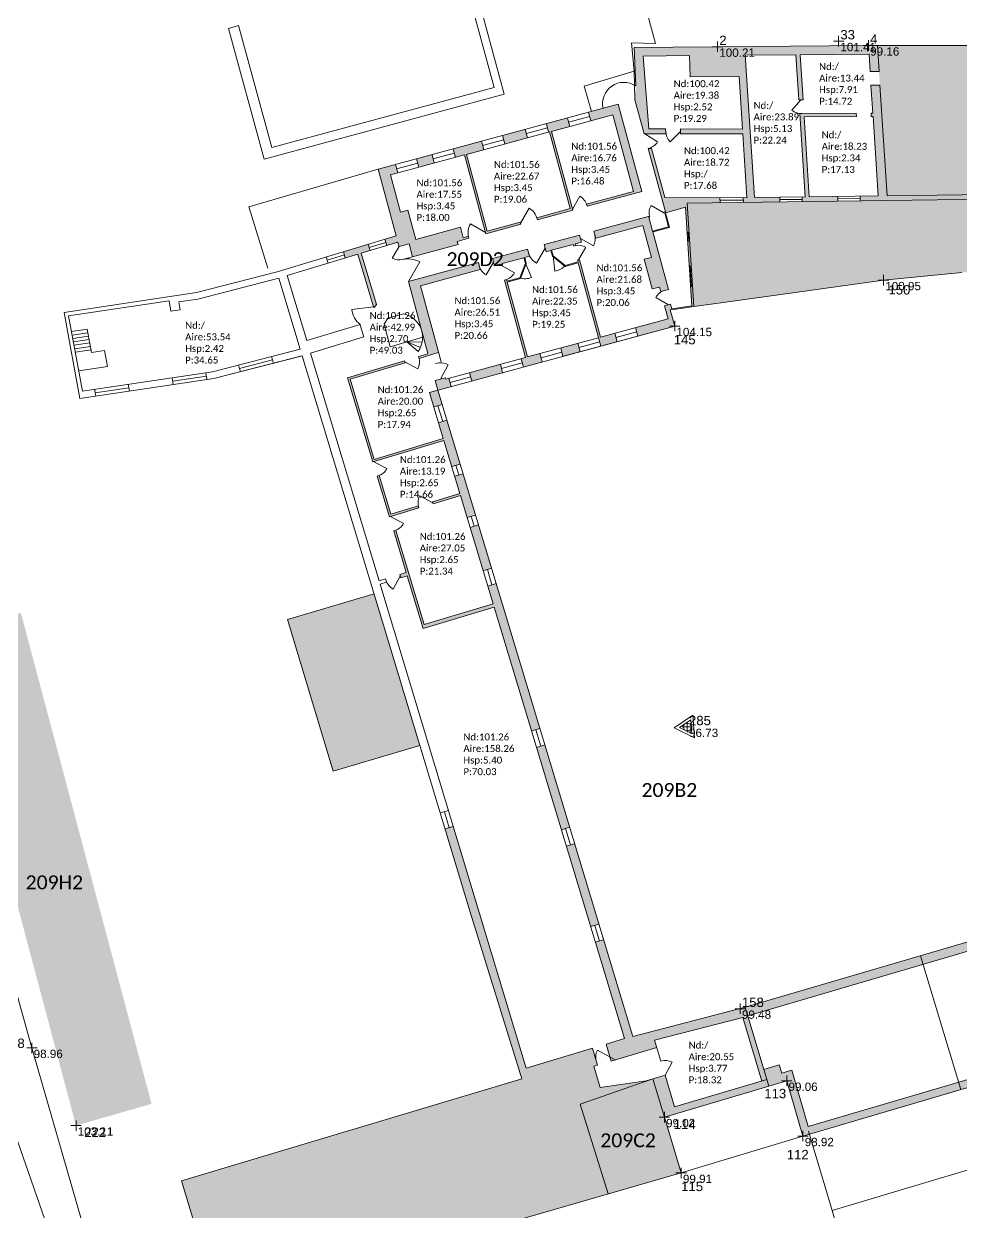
# Model space of a CAD drawing. Header units: metres. Extents: x 113120 to 240396, y 120329 to 242116.
# Drawn here: x 120191 to 120245, y 121005 to 121073.5 of the extents above; entities that cross this region are included whole.
import ezdxf
from ezdxf.enums import TextEntityAlignment as Align

# ---------------------------------------------------------------- set-up
doc = ezdxf.new("R2010")
doc.units = ezdxf.units.M
doc.header["$LTSCALE"] = 3
doc.header["$PDMODE"] = 2
doc.header["$PDSIZE"] = 0.3
doc.layers.get('0').update_dxf_attribs({"lineweight": 0})
for name, color, linetype, lineweight in [('Batiment', 4, 'Continuous', 0), ('Bpn_CaPa', 78, 'Continuous', 0), ('Bpt_CaNu', 7, 'Continuous', 0), ('Hachure batiment', 11, 'Continuous', 0), ('Limite de propriété', 5, 'Continuous', 30), ('Légende', 255, 'Continuous', 0), ('Route', 1, 'Continuous', 0), ('station', 30, 'Continuous', 0), ('TopoAlt', 30, 'Continuous', 0), ('TOPOJIS', 5, 'Continuous', 0), ('TopoMat', 5, 'Continuous', 0)]:
    doc.layers.add(name, color=color, linetype=linetype, lineweight=lineweight)
doc.styles.add('Legend', font='')
doc.styles.get("Standard").update_dxf_attribs({"font": 'arial.ttf'})
doc.styles.get('Legend').set_extended_font_data('Calibri')

# ---------------------------------------------------------------- blocks, each defined once
blk = doc.blocks.new('TCPOINT')
at = {"color": 0}
blk.add_point((0, 0), dxfattribs=at)
at = {"layer": 'TopoAlt'}
blk.add_attdef('ALT', text='', height=0.3, dxfattribs=at).set_placement((0.1, -0.1), align=Align.TOP_LEFT)
at = {"layer": 'TopoMat'}
blk.add_attdef('MAT', (0.1, 0.1), '', height=0.3, dxfattribs=at)
blk = doc.blocks.new('t001')
at = {"color": 0}
blk.add_line((0, 0), (0, 0), dxfattribs=at)
for points in [[(0.65, -0.375), (0, 0.75), (-0.649, -0.375)], [(0.39, -0.225), (0, 0.45), (-0.39, -0.225)]]:
    blk.add_lwpolyline(points, close=True, dxfattribs=at)
blk.add_circle((0, 0), 0.225, dxfattribs=at)

msp = doc.modelspace()

# ---------------------------------------------------------------- hatches: boundary and pattern name
at = {"layer": 'Hachure batiment'}
h = msp.add_hatch(color=256, dxfattribs=at)
h.dxf.hatch_style = 1
h.paths.add_polyline_path([(120240.135, 121072.242), (120247.473, 121072.253), (120260.337, 121073.26), (120261.037, 121063.599), (120240.71, 121063.324)])
h = msp.add_hatch(color=256, dxfattribs=at)
h.dxf.hatch_style = 1
h.paths.add_polyline_path([(120226.185, 121069.121), (120226.226, 121069.913), (120226.13, 121072.134), (120231.944, 121072.18), (120232.019, 121070.451), (120229.367, 121070.43), (120229.314, 121071.659), (120226.652, 121071.638), (120226.985, 121067.442), (120227.945, 121067.44), (120227.957, 121067.16), (120226.716, 121067.162)])
h = msp.add_hatch(color=256, dxfattribs=at)
h.dxf.hatch_style = 1
h.paths.add_polyline_path([(120232.42, 121063.211), (120232.408, 121063.479), (120232.62, 121063.479), (120232.171, 121070.452), (120232.019, 121070.451), (120231.944, 121072.18), (120240.135, 121072.242), (120240.232, 121070.746), (120239.719, 121070.742), (120239.655, 121071.741), (120235.689, 121071.71), (120235.855, 121069.121), (120235.615, 121069.119), (120235.448, 121071.708), (120232.534, 121071.685), (120233.062, 121063.484), (120234.519, 121063.503), (120234.529, 121063.24)])
h = msp.add_hatch(color=256, dxfattribs=at)
h.dxf.hatch_style = 1
h.paths.add_polyline_path([(120239.144, 121063.302), (120239.141, 121063.566), (120240.181, 121063.58), (120239.885, 121068.163), (120239.785, 121068.162), (120239.773, 121068.352), (120239.873, 121068.353), (120239.769, 121069.962), (120240.282, 121069.962), (120240.71, 121063.324)])
h = msp.add_hatch(color=256, dxfattribs=at)
h.dxf.hatch_style = 1
h.paths.add_polyline_path([(120224.907, 121068.256), (120226.104, 121063.836), (120223.392, 121063.101), (120223.423, 121062.985), (120226.579, 121063.84), (120225.22, 121068.859), (120223.511, 121068.396), (120223.642, 121067.914)])
h = msp.add_hatch(color=256, dxfattribs=at)
h.dxf.hatch_style = 1
h.paths.add_polyline_path([(120222.295, 121068.067), (120221.079, 121067.737), (120221.21, 121067.255), (120221.258, 121067.268), (120222.456, 121062.847), (120220.535, 121062.327), (120220.566, 121062.211), (120222.603, 121062.763), (120221.374, 121067.299), (120222.426, 121067.584)])
h = msp.add_hatch(color=256, dxfattribs=at)
h.dxf.hatch_style = 1
h.paths.add_polyline_path([(120235.809, 121063.257), (120235.809, 121063.521), (120235.976, 121063.523), (120235.667, 121068.32), (120238.922, 121068.345), (120238.934, 121068.156), (120235.919, 121068.132), (120236.216, 121063.526), (120237.861, 121063.549), (120237.864, 121063.285)])
h = msp.add_hatch(color=256, dxfattribs=at)
h.dxf.hatch_style = 1
h.paths.add_polyline_path([(120219.994, 121066.925), (120219.863, 121067.408), (120218.56, 121067.055), (120218.691, 121066.572)])
h = msp.add_hatch(color=256, dxfattribs=at)
h.dxf.hatch_style = 1
h.paths.add_polyline_path([(120228.796, 121067.439), (120232.365, 121067.433), (120232.39, 121067.153), (120228.808, 121067.159)])
h = msp.add_hatch(color=256, dxfattribs=at)
h.dxf.hatch_style = 1
h.paths.add_polyline_path([(120217.344, 121066.725), (120215.712, 121066.284), (120215.843, 121065.801), (120216.364, 121065.942), (120217.593, 121061.406), (120219.601, 121061.95), (120219.57, 121062.065), (120217.678, 121061.553), (120216.48, 121065.974), (120217.474, 121066.243)])
h = msp.add_hatch(color=256, dxfattribs=at)
h.dxf.hatch_style = 1
h.paths.add_polyline_path([(120214.496, 121065.954), (120213.608, 121065.714), (120213.739, 121065.231), (120214.627, 121065.471)])
h = msp.add_hatch(color=256, dxfattribs=at)
h.dxf.hatch_style = 1
h.paths.add_polyline_path([(120223.813, 121061.547), (120227.017, 121062.415), (120227.03, 121062.367), (120226.982, 121062.354), (120227.199, 121061.552), (120228.098, 121061.796), (120228.116, 121061.801), (120227.899, 121062.602), (120227.851, 121062.589), (120227.838, 121062.637), (120227.934, 121062.663), (120227.713, 121063.481), (120226.945, 121066.315), (120227.14, 121066.312), (120227.907, 121063.481), (120231.067, 121063.475), (120231.08, 121063.193), (120229.189, 121063.168), (120229.297, 121061.486), (120229.186, 121061.478), (120229.093, 121062.925), (120227.947, 121062.615), (120228.177, 121061.766), (120227.212, 121061.504), (120228.109, 121058.193), (120227.665, 121058.073), (120227.595, 121058.334), (120227.179, 121058.221), (120226.717, 121059.93), (120227.132, 121060.042), (120226.635, 121061.876), (120223.923, 121061.141)])
h = msp.add_hatch(color=256, dxfattribs=at)
h.dxf.hatch_style = 1
h.paths.add_polyline_path([(120212.098, 121064.786), (120212.523, 121064.901), (120212.392, 121065.384), (120211.388, 121065.112), (120212.426, 121061.28), (120211.777, 121061.083), (120211.887, 121060.72), (120212.526, 121060.912), (120212.591, 121060.671), (120212.598, 121060.673), (120213.171, 121060.828), (120213.377, 121060.067), (120215.993, 121060.775), (120215.943, 121060.959), (120216.619, 121061.142), (120216.587, 121061.257), (120216.288, 121061.176), (120216.126, 121061.775), (120213.558, 121061.079), (120213.103, 121062.759), (120212.679, 121062.644)])
h = msp.add_hatch(color=256, dxfattribs=at)
h.dxf.hatch_style = 1
h.paths.add_polyline_path([(120229.189, 121063.168), (120229.573, 121057.204), (120240.493, 121058.727), (120245.498, 121059.215), (120245.758, 121055.935), (120246.513, 121056.008), (120246.673, 121053.974), (120245.916, 121053.9), (120246.538, 121045.992), (120254.345, 121046.742), (120256.957, 121037.878), (120264.727, 121040.144), (120263.473, 121044.494), (120263.323, 121044.45), (120262.713, 121046.425), (120262.896, 121046.488), (120262.635, 121047.375), (120265.142, 121047.566), (120264.709, 121052.07), (120265.621, 121052.224), (120265.538, 121052.946), (120264.593, 121052.878), (120264.051, 121060.405), (120264.875, 121060.481), (120264.876, 121061.221), (120263.728, 121061.743), (120263.516, 121063.73), (120261.037, 121063.599)])
h = msp.add_hatch(color=256, dxfattribs=at)
h.dxf.hatch_style = 1
h.paths.add_polyline_path([(120222.629, 121060.791), (120222.655, 121060.694), (120222.771, 121060.726), (120222.745, 121060.822), (120223.102, 121060.919), (120222.992, 121061.325), (120220.956, 121060.773), (120221.066, 121060.367), (120221.336, 121060.441), (120221.427, 121060.103), (120221.479, 121060.061), (120221.471, 121060.132), (120221.384, 121060.454)])
h = msp.add_hatch(color=256, dxfattribs=at)
h.dxf.hatch_style = 1
h.paths.add_polyline_path([(120210.829, 121060.798), (120209.393, 121060.365), (120209.503, 121060.001), (120210.221, 121060.217), (120211.135, 121057.187), (120211.173, 121057.157), (120211.303, 121057.321), (120210.412, 121060.275), (120210.939, 121060.434)])
h = msp.add_hatch(color=256, dxfattribs=at)
h.dxf.hatch_style = 1
h.paths.add_polyline_path([(120219.782, 121060.02), (120219.869, 121059.698), (120219.898, 121059.633), (120219.922, 121059.695), (120219.83, 121060.033), (120220.1, 121060.106), (120219.991, 121060.511), (120217.983, 121059.967), (120218.093, 121059.562), (120218.421, 121059.651), (120218.447, 121059.554), (120218.563, 121059.586), (120218.537, 121059.682)])
h = msp.add_hatch(color=256, dxfattribs=at)
h.dxf.hatch_style = 1
h.paths.add_polyline_path([(120229.31, 121059.526), (120229.219, 121060.973), (120229.329, 121060.98), (120229.421, 121059.533)])
h = msp.add_hatch(color=256, dxfattribs=at)
h.dxf.hatch_style = 1
h.paths.add_polyline_path([(120217.163, 121059.745), (120213.138, 121058.655), (120214.264, 121054.499), (120213.72, 121054.335), (120213.755, 121054.22), (120214.87, 121054.556), (120213.827, 121058.406), (120217.272, 121059.34)])
h = msp.add_hatch(color=256, dxfattribs=at)
h.dxf.hatch_style = 1
h.paths.add_polyline_path([(120225.022, 121055.668), (120224.202, 121055.446), (120222.994, 121059.905), (120222.878, 121059.874), (120222.904, 121059.778), (120222.166, 121059.578, -0.014079), (120222.133, 121059.539), (120222.154, 121059.523), (120222.917, 121059.729), (120224.216, 121054.932), (120225.153, 121055.186)])
h = msp.add_hatch(color=256, dxfattribs=at)
h.dxf.hatch_style = 1
h.paths.add_polyline_path([(120220.838, 121054.017), (120220.707, 121054.5), (120219.993, 121054.306), (120218.824, 121058.621), (120219.587, 121058.827), (120219.597, 121058.852, -0.014079), (120219.549, 121058.869), (120218.811, 121058.669), (120218.785, 121058.765), (120218.669, 121058.734), (120219.877, 121054.275), (120219.626, 121054.207), (120219.757, 121053.724)])
h = msp.add_hatch(color=256, dxfattribs=at)
h.dxf.hatch_style = 1
h.paths.add_polyline_path([(120229.499, 121058.356), (120229.573, 121057.204), (120228.215, 121057.014), (120228.467, 121056.084), (120226.35, 121055.51), (120226.219, 121055.993), (120228.091, 121056.5), (120227.887, 121057.253), (120228.225, 121057.344), (120228.296, 121057.084), (120229.459, 121057.246), (120229.388, 121058.348)])
h = msp.add_hatch(color=256, dxfattribs=at)
h.dxf.hatch_style = 1
h.paths.add_polyline_path([(120222.889, 121055.091), (120221.904, 121054.824), (120222.035, 121054.341), (120223.02, 121054.608)])
h = msp.add_hatch(color=256, dxfattribs=at)
h.dxf.hatch_style = 1
h.paths.add_polyline_path([(120215.351, 121050.659), (120214.872, 121050.515), (120215.147, 121049.605), (120211.173, 121048.407), (120209.782, 121053.022), (120212.941, 121053.974), (120212.906, 121054.089), (120209.632, 121053.102), (120211.093, 121048.257), (120215.181, 121049.49), (120215.632, 121047.997), (120216.11, 121048.141)])
h = msp.add_hatch(color=256, dxfattribs=at)
h.dxf.hatch_style = 1
h.paths.add_polyline_path([(120218.43, 121053.883), (120216.663, 121053.404), (120216.794, 121052.921), (120218.56, 121053.4)])
h = msp.add_hatch(color=256, dxfattribs=at)
h.dxf.hatch_style = 1
h.paths.add_polyline_path([(120215.466, 121053.08), (120215.283, 121053.03), (120215.265, 121053.098), (120214.686, 121052.941), (120214.835, 121052.391), (120215.597, 121052.597)], flags=17)
h = msp.add_hatch(color=256, dxfattribs=at)
h.dxf.hatch_style = 1
h.paths.add_polyline_path([(120214.829, 121052.389), (120214.346, 121052.258), (120214.598, 121051.424), (120215.077, 121051.569)])
h = msp.add_hatch(color=256, dxfattribs=at)
h.dxf.hatch_style = 1
h.paths.add_polyline_path([(120213.741, 121045.609), (120213.708, 121045.725), (120212.126, 121045.247), (120211.454, 121047.478), (120211.339, 121047.444), (120212.046, 121045.098)])
h = msp.add_hatch(color=256, dxfattribs=at)
h.dxf.hatch_style = 1
h.paths.add_polyline_path([(120216.281, 121047.576), (120215.802, 121047.432), (120216.1, 121046.446), (120214.52, 121045.969), (120214.554, 121045.854), (120216.134, 121046.331), (120216.518, 121045.058), (120216.997, 121045.202)])
h = msp.add_hatch(color=256, dxfattribs=at)
h.dxf.hatch_style = 1
h.paths.add_polyline_path([(120218.187, 121041.257), (120217.708, 121041.113), (120218.017, 121040.089), (120214.044, 121038.89), (120212.406, 121044.319), (120212.292, 121044.284), (120213.013, 121041.891), (120212.64, 121041.778), (120212.698, 121041.586), (120213.071, 121041.699), (120213.987, 121038.664), (120218.075, 121039.897), (120220.226, 121032.765), (120220.705, 121032.909)])
h = msp.add_hatch(color=256, dxfattribs=at)
h.dxf.hatch_style = 1
h.paths.add_polyline_path([(120217.167, 121044.637), (120216.689, 121044.493), (120217.442, 121041.994), (120217.921, 121042.138)])
h = msp.add_hatch(color=256, dxfattribs=at)
h.dxf.hatch_style = 1
h.paths.add_polyline_path([(120211.157, 121040.67), (120206.175, 121039.177), (120208.81, 121030.442), (120213.792, 121031.935)])
h = msp.add_hatch(color=256, dxfattribs=at)
h.dxf.hatch_style = 1
h.paths.add_polyline_path([(120233.591, 121013.272), (120234.49, 121013.539), (120234.63, 121013.059), (120235.205, 121013.23), (120236.155, 121009.986), (120270.019, 121019.966), (120264.343, 121039.532), (120257.572, 121037.56), (120258.857, 121033.257), (120258.377, 121033.118), (120256.957, 121037.88), (120264.727, 121040.144), (120264.857, 121039.694), (120264.77, 121039.656), (120270.57, 121019.665), (120235.853, 121009.433), (120234.921, 121012.615), (120233.878, 121012.305)])
h = msp.add_hatch(color=256, dxfattribs=at)
h.dxf.hatch_style = 1
h.paths.add_polyline_path([(120186.457, 121038.402), (120190.826, 121039.564), (120198.347, 121011.291), (120193.999, 121010.039)])
h = msp.add_hatch(color=256, dxfattribs=at)
h.dxf.hatch_style = 1
h.paths.add_polyline_path([(120220.991, 121031.961), (120220.512, 121031.817), (120221.941, 121027.078), (120222.42, 121027.221)])
h = msp.add_hatch(color=256, dxfattribs=at)
h.dxf.hatch_style = 1
h.paths.add_polyline_path([(120223.73, 121014.497), (120223.88, 121014.001), (120219.663, 121012.737), (120215.243, 121027.124), (120215.722, 121027.267), (120219.918, 121013.355)])
h = msp.add_hatch(color=256, dxfattribs=at)
h.dxf.hatch_style = 1
h.paths.add_polyline_path([(120222.706, 121026.273), (120222.227, 121026.13), (120223.625, 121021.496), (120224.104, 121021.639)])
h = msp.add_hatch(color=256, dxfattribs=at)
h.dxf.hatch_style = 1
h.paths.add_polyline_path([(120242.612, 121019.816), (120260.758, 121025.146), (120260.329, 121026.583), (120260.809, 121026.722), (120261.387, 121024.788), (120242.763, 121019.319)], flags=17)
h = msp.add_hatch(color=256, dxfattribs=at)
h.dxf.hatch_style = 1
h.paths.add_polyline_path([(120224.375, 121020.74), (120226.054, 121015.174), (120232.528, 121016.855), (120233.878, 121012.305), (120227.872, 121010.523), (120227.207, 121012.723), (120227.913, 121012.934), (120228.453, 121011.113), (120233.477, 121012.603), (120232.388, 121016.273), (120227.311, 121014.963), (120227.435, 121014.544), (120224.81, 121013.758), (120224.516, 121014.733), (120225.57, 121015.049), (120223.896, 121020.596)])
h = msp.add_hatch(color=256, dxfattribs=at)
h.dxf.hatch_style = 1
h.paths.add_polyline_path([(120242.763, 121019.319), (120242.612, 121019.816), (120232.528, 121016.855), (120232.676, 121016.356)])
h = msp.add_hatch(color=256, dxfattribs=at)
h.dxf.hatch_style = 1
h.paths.add_polyline_path([(120197.03, 120998.153), (120196.906, 120998.637), (120202.109, 121000.135), (120200.065, 121006.864), (120223.88, 121014.001), (120224.024, 121013.522), (120223.804, 121013.456), (120224.174, 121012.231), (120226.827, 121012.609), (120227.207, 121012.723), (120227.872, 121010.523), (120228.841, 121007.311)])

# ---------------------------------------------------------------- linework, layer by layer
at = {"layer": 'Batiment'}
for p, q in [((120215.209, 121082.171), (120218.655, 121069.449)), ((120214.896, 121081.568), (120218.075, 121069.831)), ((120202.785, 121073.23), (120203.36, 121073.403)), ((120202.785, 121073.23), (120204.824, 121065.702)), ((120203.36, 121073.403), (120205.267, 121066.361)), ((120226.13, 121072.134), (120239.623, 121072.241)), ((120226.13, 121072.134, -20.637), (120226.226, 121069.913, 67.93)), ((120226.13, 121072.134, -20.637), (120226.226, 121069.913, 67.93)), ((120239.623, 121072.241), (120247.473, 121072.253)), ((120240.135, 121072.242, -101.575), (120240.232, 121070.746, -90.401)), ((120226.652, 121071.638), (120229.309, 121071.659)), ((120226.652, 121071.638), (120226.985, 121067.442, 65.271)), ((120229.314, 121071.659, 3.751), (120229.367, 121070.43, 52.783)), ((120232.534, 121071.685), (120235.448, 121071.708)), ((120232.534, 121071.685, 0.741), (120233.062, 121063.484, 61.999)), ((120235.448, 121071.708, 1.966), (120235.615, 121069.119, 21.302)), ((120235.689, 121071.71), (120239.655, 121071.741)), ((120235.689, 121071.71, 2.067), (120235.855, 121069.121, 21.403)), ((120239.655, 121071.741, 3.733), (120239.719, 121070.742, 11.199)), ((120239.719, 121070.742), (120240.232, 121070.746)), ((120229.367, 121070.43), (120232.171, 121070.452)), ((120232.171, 121070.452, 9.738), (120232.365, 121067.433, 32.287)), ((120205.267, 121066.361), (120218.075, 121069.831)), ((120239.769, 121069.962), (120240.282, 121069.966)), ((120239.769, 121069.962, 17.022), (120239.873, 121068.353, 29.042)), ((120240.282, 121069.966, -84.577), (120240.693, 121063.587, -36.928)), ((120211.388, 121065.112), (120225.22, 121068.859)), ((120225.22, 121068.859), (120226.579, 121063.84)), ((120226.178, 121069.118), (120226.707, 121067.162, -4.195)), ((120235.615, 121069.119), (120235.855, 121069.121)), ((120221.374, 121067.299), (120224.907, 121068.256)), ((120222.295, 121068.067), (120222.426, 121067.584)), ((120222.361, 121067.825), (120223.577, 121068.155)), ((120223.511, 121068.396), (120223.642, 121067.914)), ((120224.907, 121068.256), (120226.104, 121063.836)), ((120235.667, 121068.32), (120238.922, 121068.345)), ((120235.667, 121068.32, 27.275), (120235.976, 121063.523, 63.101)), ((120235.919, 121068.132), (120238.934, 121068.156)), ((120235.919, 121068.132, 28.794), (120236.216, 121063.526, 63.192)), ((120238.922, 121068.345, 28.642), (120238.934, 121068.156, 30.061)), ((120239.773, 121068.352), (120239.873, 121068.353)), ((120239.773, 121068.352, 29), (120239.785, 121068.162, 30.419)), ((120239.785, 121068.162), (120239.885, 121068.163)), ((120239.885, 121068.163, 30.461), (120240.181, 121063.58, 64.693)), ((120216.48, 121065.974), (120221.258, 121067.268)), ((120219.863, 121067.408), (120219.994, 121066.925)), ((120219.928, 121067.167), (120221.144, 121067.496)), ((120221.079, 121067.737), (120221.21, 121067.255)), ((120221.258, 121067.268), (120222.456, 121062.847)), ((120221.374, 121067.299), (120222.603, 121062.763)), ((120226.985, 121067.442, 65.271), (120227.945, 121067.44, 36.965)), ((120227.945, 121067.44, 169.309), (120227.957, 121067.16, 180.475)), ((120228.796, 121067.439, 170.832), (120228.808, 121067.159, 181.998)), ((120228.796, 121067.439, 65.271), (120232.365, 121067.433, 184.015)), ((120217.344, 121066.725), (120217.474, 121066.243)), ((120217.409, 121066.484), (120218.625, 121066.814)), ((120218.56, 121067.055), (120218.691, 121066.572)), ((120226.707, 121067.162, -4.195), (120227.957, 121067.16, 37.384)), ((120228.808, 121067.159, 65.69), (120232.383, 121067.153, 184.63)), ((120232.383, 121067.153, 34.378), (120232.62, 121063.479, 61.822)), ((120212.098, 121064.786), (120216.364, 121065.942)), ((120214.496, 121065.954), (120214.627, 121065.471)), ((120214.562, 121065.713), (120215.778, 121066.042)), ((120215.712, 121066.284), (120215.843, 121065.801)), ((120216.364, 121065.942), (120217.593, 121061.406)), ((120216.48, 121065.974), (120216.731, 121066.041)), ((120216.48, 121065.974), (120217.678, 121061.553)), ((120226.945, 121066.315, 0), (120227.14, 121066.312, 10.248)), ((120226.945, 121066.315), (120227.934, 121062.663)), ((120227.14, 121066.312), (120227.907, 121063.48)), ((120212.392, 121065.384), (120212.523, 121064.901)), ((120212.458, 121065.143), (120213.674, 121065.472)), ((120213.608, 121065.714), (120213.739, 121065.231)), ((120211.388, 121065.112), (120212.426, 121061.28)), ((120212.098, 121064.786), (120212.679, 121062.644)), ((120223.392, 121063.101), (120226.104, 121063.836)), ((120223.423, 121062.985), (120226.579, 121063.84)), ((120240.693, 121063.587), (120261.033, 121063.863)), ((120227.907, 121063.481, 27.788), (120232.62, 121063.479, -12.487)), ((120229.189, 121063.168), (120261.037, 121063.599)), ((120229.189, 121063.168, 62.494), (120229.573, 121057.204, 107.041)), ((120231.067, 121063.481, -13.078), (120231.08, 121063.193, -1.59)), ((120231.073, 121063.337, -7.334), (120232.414, 121063.345, -5.339)), ((120232.408, 121063.479, -10.678), (120232.42, 121063.211)), ((120233.062, 121063.484), (120235.976, 121063.523)), ((120234.526, 121063.504, 63.101), (120234.529, 121063.24)), ((120234.527, 121063.372, 31.551), (120235.808, 121063.372, 27.399)), ((120235.806, 121063.521, 63.101), (120235.809, 121063.257)), ((120236.216, 121063.526), (120240.181, 121063.58)), ((120237.861, 121063.549, 64.693), (120237.864, 121063.285)), ((120237.863, 121063.417, 32.346), (120239.142, 121063.434, 32.346)), ((120239.141, 121063.566, 64.693), (120239.144, 121063.302)), ((120212.679, 121062.644), (120213.103, 121062.759)), ((120213.103, 121062.759), (120213.558, 121061.079)), ((120220.535, 121062.327), (120222.456, 121062.847)), ((120220.566, 121062.211), (120222.603, 121062.763)), ((120223.392, 121063.101), (120223.423, 121062.985)), ((120227.838, 121062.637), (120227.934, 121062.663)), ((120227.838, 121062.637), (120227.851, 121062.589)), ((120227.851, 121062.589), (120227.899, 121062.602)), ((120227.899, 121062.602), (120228.116, 121061.801)), ((120227.947, 121062.615), (120229.093, 121062.925)), ((120227.947, 121062.615), (120228.177, 121061.766)), ((120229.093, 121062.925, 93.692), (120229.459, 121057.246, 136.111)), ((120213.558, 121061.079), (120216.126, 121061.775)), ((120216.126, 121061.775), (120216.288, 121061.176)), ((120217.593, 121061.406), (120219.601, 121061.95)), ((120217.678, 121061.553), (120219.57, 121062.065)), ((120219.57, 121062.065), (120219.601, 121061.95)), ((120220.535, 121062.327), (120220.566, 121062.211)), ((120223.813, 121061.547), (120227.017, 121062.415)), ((120223.923, 121061.141), (120226.635, 121061.876)), ((120226.635, 121061.876), (120227.132, 121060.042)), ((120226.982, 121062.354), (120227.03, 121062.367)), ((120226.982, 121062.354), (120227.199, 121061.552)), ((120227.017, 121062.415), (120227.03, 121062.367)), ((120227.199, 121061.552), (120228.116, 121061.801)), ((120205.577, 121059.205), (120212.426, 121061.28)), ((120211.887, 121060.72), (120211.777, 121061.084)), ((120215.943, 121060.959), (120216.619, 121061.142)), ((120216.288, 121061.176), (120216.587, 121061.257)), ((120216.587, 121061.257), (120216.619, 121061.142)), ((120220.956, 121060.773), (120222.992, 121061.325)), ((120222.992, 121061.325), (120223.102, 121060.919)), ((120223.813, 121061.547), (120223.923, 121061.141)), ((120227.212, 121061.504), (120228.177, 121061.766)), ((120227.212, 121061.504), (120228.109, 121058.193)), ((120229.186, 121061.478), (120229.297, 121061.486)), ((120229.241, 121061.482), (120229.274, 121060.977)), ((120210.412, 121060.275), (120212.526, 121060.912)), ((120210.939, 121060.434), (120210.829, 121060.798)), ((120210.884, 121060.616), (120211.832, 121060.902)), ((120212.526, 121060.912), (120212.591, 121060.671)), ((120212.591, 121060.671), (120212.598, 121060.673)), ((120212.598, 121060.673), (120213.171, 121060.828)), ((120212.798, 121059.91), (120215.993, 121060.775)), ((120213.171, 121060.828), (120213.377, 121060.067)), ((120215.943, 121060.959), (120215.993, 121060.775)), ((120217.983, 121059.967), (120219.991, 121060.511)), ((120219.991, 121060.511), (120220.1, 121060.106)), ((120220.956, 121060.773), (120221.757, 121060.99)), ((120220.956, 121060.773), (120221.066, 121060.367)), ((120221.066, 121060.367), (120221.336, 121060.441)), ((120221.336, 121060.441), (120221.427, 121060.103)), ((120221.384, 121060.454), (120222.629, 121060.791)), ((120221.384, 121060.454), (120221.471, 121060.132)), ((120222.629, 121060.791), (120222.655, 121060.694)), ((120222.655, 121060.694), (120222.771, 121060.726)), ((120222.745, 121060.822), (120223.102, 121060.919)), ((120222.745, 121060.822), (120222.771, 121060.726)), ((120229.219, 121060.973), (120229.329, 121060.98)), ((120206.153, 121058.99), (120210.221, 121060.217)), ((120208.517, 121059.703), (120208.407, 121060.068)), ((120208.462, 121059.885), (120209.448, 121060.183)), ((120209.503, 121060.001), (120209.393, 121060.365)), ((120211.135, 121057.187), (120210.221, 121060.217)), ((120211.303, 121057.321), (120210.412, 121060.275)), ((120212.795, 121059.918), (120212.802, 121059.92)), ((120212.795, 121059.918), (120212.798, 121059.91)), ((120213.138, 121058.655), (120217.163, 121059.745)), ((120217.163, 121059.745), (120217.272, 121059.34)), ((120217.983, 121059.967), (120218.093, 121059.562)), ((120218.537, 121059.682), (120219.782, 121060.02)), ((120219.782, 121060.02), (120219.869, 121059.698)), ((120219.83, 121060.033), (120220.1, 121060.106)), ((120219.83, 121060.033), (120219.922, 121059.695)), ((120221.427, 121060.103), (120222.154, 121059.523)), ((120221.471, 121060.132), (120222.166, 121059.578)), ((120222.154, 121059.523), (120222.917, 121059.729)), ((120222.166, 121059.578), (120222.904, 121059.778)), ((120222.878, 121059.874), (120222.994, 121059.905)), ((120222.878, 121059.874), (120222.904, 121059.778)), ((120222.917, 121059.729), (120224.216, 121054.932)), ((120222.994, 121059.905), (120224.202, 121055.446)), ((120226.717, 121059.93), (120227.132, 121060.042)), ((120226.717, 121059.93), (120227.179, 121058.221)), ((120213.827, 121058.406), (120217.272, 121059.34)), ((120218.093, 121059.562), (120218.421, 121059.651)), ((120218.421, 121059.651), (120218.447, 121059.554)), ((120218.447, 121059.554), (120218.563, 121059.586)), ((120218.537, 121059.682), (120218.563, 121059.586)), ((120219.549, 121058.869), (120219.869, 121059.698)), ((120219.587, 121058.827), (120219.922, 121059.695)), ((120229.31, 121059.526), (120229.421, 121059.533)), ((120229.365, 121059.529), (120229.443, 121058.352)), ((120205.678, 121058.836), (120206.908, 121054.758)), ((120207.28, 121055.257), (120206.153, 121058.99)), ((120213.138, 121058.655), (120214.264, 121054.499)), ((120213.827, 121058.406), (120215.014, 121054.022)), ((120218.669, 121058.734), (120218.785, 121058.765)), ((120218.669, 121058.734), (120219.877, 121054.275)), ((120218.785, 121058.765), (120218.811, 121058.669)), ((120218.811, 121058.669), (120219.549, 121058.869)), ((120218.824, 121058.621), (120219.587, 121058.827)), ((120218.824, 121058.621), (120219.993, 121054.306)), ((120229.388, 121058.348), (120229.499, 121058.356)), ((120227.179, 121058.221), (120227.595, 121058.334)), ((120227.595, 121058.334), (120227.665, 121058.073)), ((120227.665, 121058.073), (120228.109, 121058.193)), ((120199.449, 121056.939), (120199.36, 121057.533)), ((120199.989, 121057.02), (120199.922, 121057.471)), ((120211.135, 121057.187), (120211.173, 121057.157)), ((120211.303, 121057.321), (120211.173, 121057.157)), ((120227.887, 121057.253), (120228.225, 121057.344)), ((120227.887, 121057.253), (120228.091, 121056.5)), ((120228.467, 121056.084), (120228.215, 121057.014)), ((120228.296, 121057.084), (120228.225, 121057.344)), ((120228.296, 121057.084), (120229.459, 121057.246)), ((120228.421, 121057.043), (120229.462, 121057.188)), ((120194.228, 121051.915), (120193.311, 121056.872)), ((120194.374, 121052.342), (120193.564, 121056.669)), ((120211.733, 121056.19), (120211.947, 121056.54)), ((120211.947, 121056.54), (120212.852, 121056.785)), ((120224.202, 121055.446), (120228.091, 121056.5)), ((120194.895, 121054.562), (120194.644, 121055.9)), ((120210.353, 121056.183), (120207.28, 121055.257)), ((120210.367, 121056.136), (120210.353, 121056.183)), ((120210.571, 121055.46), (120210.367, 121056.136)), ((120211.733, 121056.19), (120212.086, 121054.887)), ((120225.022, 121055.668), (120225.153, 121055.186)), ((120225.087, 121055.427), (120226.284, 121055.751)), ((120226.219, 121055.993), (120226.35, 121055.51)), ((120210.571, 121055.46), (120207.498, 121054.533)), ((120213.958, 121055.451), (120212.086, 121054.887)), ((120213.692, 121054.626), (120213.044, 121055.175)), ((120213.044, 121055.175), (120213.825, 121054.849)), ((120213.044, 121055.175), (120213.93, 121055.162)), ((120219.993, 121054.306), (120224.086, 121055.415)), ((120222.889, 121055.091), (120223.02, 121054.608)), ((120222.954, 121054.849), (120224.151, 121055.173)), ((120195.818, 121053.76), (120195.647, 121054.674)), ((120207.008, 121054.371), (120201.943, 121053.064)), ((120205.25, 121054.331), (120205.366, 121053.947)), ((120207.023, 121054.375), (120216.69, 121022.326)), ((120211.453, 121041.42), (120207.498, 121054.533)), ((120214.248, 121054.494), (120213.72, 121054.335)), ((120213.755, 121054.22), (120213.72, 121054.335)), ((120214.858, 121054.553), (120213.755, 121054.22)), ((120215.283, 121053.03), (120219.877, 121054.275)), ((120220.707, 121054.5), (120220.838, 121054.017)), ((120220.773, 121054.258), (120221.97, 121054.583)), ((120221.904, 121054.824), (120222.035, 121054.341)), ((120203.351, 121053.841), (120203.467, 121053.457)), ((120203.409, 121053.649), (120205.308, 121054.139)), ((120212.906, 121054.089), (120209.632, 121053.102)), ((120212.941, 121053.974), (120209.782, 121053.022)), ((120212.941, 121053.974), (120212.906, 121054.089)), ((120218.43, 121053.883), (120218.56, 121053.4)), ((120218.495, 121053.641), (120219.692, 121053.965)), ((120219.626, 121054.207), (120219.757, 121053.724)), ((120199.536, 121053.11), (120199.595, 121052.715)), ((120199.566, 121052.913), (120201.505, 121053.201)), ((120201.475, 121053.399), (120201.534, 121053.003)), ((120211.093, 121048.257), (120209.632, 121053.102)), ((120211.173, 121048.407), (120209.782, 121053.022)), ((120214.686, 121052.941), (120214.835, 121052.391)), ((120215.265, 121053.098), (120215.283, 121053.03)), ((120215.466, 121053.08), (120215.597, 121052.597)), ((120215.532, 121052.839), (120216.729, 121053.163)), ((120216.663, 121053.404), (120216.794, 121052.921)), ((120195.141, 121052.051), (120195.067, 121052.445)), ((120195.104, 121052.248), (120197.044, 121052.537)), ((120197.081, 121052.34), (120197.007, 121052.734)), ((120215.147, 121049.605), (120214.346, 121052.258)), ((120226.054, 121015.174), (120214.829, 121052.389)), ((120215.077, 121051.569), (120214.598, 121051.424)), ((120214.837, 121051.496), (120215.112, 121050.587)), ((120215.351, 121050.659), (120214.872, 121050.515)), ((120215.181, 121049.49), (120211.093, 121048.257)), ((120215.147, 121049.605), (120211.173, 121048.407)), ((120216.1, 121046.446), (120215.181, 121049.49)), ((120216.11, 121048.141), (120215.632, 121047.997)), ((120211.454, 121047.478), (120211.339, 121047.444)), ((120212.046, 121045.098), (120211.339, 121047.444)), ((120212.126, 121045.247), (120211.454, 121047.478)), ((120216.281, 121047.576), (120215.802, 121047.432)), ((120215.871, 121048.069), (120216.041, 121047.504)), ((120216.1, 121046.446), (120214.52, 121045.969)), ((120216.134, 121046.331), (120214.554, 121045.854)), ((120218.017, 121040.089), (120216.134, 121046.331)), ((120213.741, 121045.609), (120212.046, 121045.098)), ((120213.708, 121045.725), (120212.126, 121045.247)), ((120213.706, 121045.724), (120213.741, 121045.609)), ((120214.52, 121045.969), (120214.554, 121045.854)), ((120216.997, 121045.202), (120216.518, 121045.058)), ((120216.758, 121045.13), (120216.928, 121044.565)), ((120212.406, 121044.319), (120212.292, 121044.284)), ((120213.013, 121041.891), (120212.292, 121044.284)), ((120214.044, 121038.89), (120212.406, 121044.319)), ((120217.167, 121044.637), (120216.689, 121044.493)), ((120217.921, 121042.138), (120217.442, 121041.994)), ((120217.682, 121042.066), (120217.947, 121041.185)), ((120211.826, 121041.533), (120211.453, 121041.42)), ((120211.884, 121041.341), (120211.511, 121041.228)), ((120211.826, 121041.533), (120211.884, 121041.341)), ((120213.013, 121041.891), (120212.64, 121041.778)), ((120212.64, 121041.778), (120212.698, 121041.586)), ((120213.071, 121041.699), (120212.698, 121041.586)), ((120213.987, 121038.664), (120213.071, 121041.699)), ((120218.187, 121041.257), (120217.708, 121041.113)), ((120211.157, 121040.67), (120206.175, 121039.177)), ((120211.613, 121040.891), (120211.511, 121041.228)), ((120211.613, 121040.891), (120219.918, 121013.355)), ((120218.075, 121039.897), (120213.987, 121038.664)), ((120218.017, 121040.089), (120214.044, 121038.89)), ((120225.569, 121015.048), (120218.075, 121039.897)), ((120206.175, 121039.177, -99.294), (120208.81, 121030.442, -99.294)), ((120213.531, 121032.799), (120213.553, 121032.806)), ((120220.705, 121032.909), (120220.226, 121032.765)), ((120220.465, 121032.837), (120220.751, 121031.889)), ((120213.792, 121031.935, -99.294), (120208.81, 121030.442, -99.294)), ((120220.991, 121031.961), (120220.512, 121031.817)), ((120208.607, 121031.112, -99.294), (120208.81, 121030.442, -99.294)), ((120215.444, 121028.186), (120214.965, 121028.043)), ((120215.205, 121028.115), (120215.482, 121027.195)), ((120215.722, 121027.267), (120215.243, 121027.124)), ((120222.42, 121027.221), (120221.941, 121027.078)), ((120222.181, 121027.149), (120222.467, 121026.202)), ((120222.706, 121026.273), (120222.227, 121026.13)), ((120260.758, 121025.146), (120232.528, 121016.855)), ((120261.387, 121024.788), (120232.675, 121016.356)), ((120219.663, 121012.737), (120216.69, 121022.326)), ((120224.105, 121021.64), (120223.625, 121021.496)), ((120223.865, 121021.568), (120224.136, 121020.668)), ((120224.375, 121020.74), (120223.896, 121020.596)), ((120235.853, 121009.433, 98.923), (120270.57, 121019.665, 97.849)), ((120236.155, 121009.986, 98.91), (120270.019, 121019.966, 97.862)), ((120232.528, 121016.855), (120226.054, 121015.174)), ((120232.528, 121016.856, 99.483), (120233.878, 121012.305)), ((120232.388, 121016.273), (120227.311, 121014.963)), ((120232.388, 121016.273, 88.617), (120233.477, 121012.603, 8.384)), ((120225.57, 121015.049), (120224.516, 121014.733)), ((120224.81, 121013.758), (120224.516, 121014.733)), ((120226.342, 121014.217), (120227.435, 121014.544)), ((120227.311, 121014.963, 92.563), (120227.671, 121013.749, 66.033)), ((120223.73, 121014.497), (120219.918, 121013.355)), ((120224.024, 121013.522), (120223.73, 121014.497)), ((120226.342, 121014.217), (120224.81, 121013.758)), ((120224.024, 121013.522), (120223.804, 121013.456)), ((120224.174, 121012.231), (120223.804, 121013.456)), ((120234.49, 121013.539, -8.384), (120233.591, 121013.272, -8.384)), ((120234.63, 121013.059), (120234.49, 121013.539)), ((120235.205, 121013.23, -8.384), (120234.63, 121013.059, -8.384)), ((120236.155, 121009.986), (120235.205, 121013.23)), ((120219.663, 121012.737), (120200.065, 121006.864)), ((120219.663, 121012.737), (120200.065, 121006.864)), ((120224.174, 121012.231), (120226.827, 121012.609)), ((120226.825, 121012.608), (120227.913, 121012.934)), ((120227.872, 121010.523), (120227.207, 121012.723)), ((120234.921, 121012.615), (120227.872, 121010.523)), ((120227.913, 121012.934, 48.217), (120228.453, 121011.113, 8.384)), ((120233.764, 121012.689), (120228.453, 121011.113)), ((120235.853, 121009.433), (120234.921, 121012.615)), ((120227.872, 121010.523), (120228.841, 121007.311)), ((120235.727, 121009.86, 98.923), (120235.728, 121009.86, 98.923)), ((120236.28, 121009.558), (120236.279, 121009.558)), ((120236.313, 121009.567), (120236.313, 121009.568)), ((120228.703, 121007.792), (120228.697, 121007.79)), ((120228.841, 121007.311), (120197.03, 120998.153)), ((120200.065, 121006.864, 99.294), (120202.109, 121000.135, 99.294))]:
    msp.add_line(p, q, dxfattribs=at)
at = {"layer": 'Batiment', "flags": 128}
for points in [[(120204.824, 121065.702), (120218.655, 121069.449)], [(120205.577, 121059.205), (120200.94, 121058.009), (120193.319, 121056.874)], [(120240.493, 121058.727), (120244.991, 121059.165)], [(120205.678, 121058.836), (120201.016, 121057.634), (120199.922, 121057.471)], [(120233.619, 121057.768), (120240.493, 121058.727)], [(120229.462, 121057.188), (120233.619, 121057.768)], [(120199.36, 121057.533), (120193.564, 121056.669)], [(120199.989, 121057.02), (120199.449, 121056.939)], [(120228.215, 121057.014), (120228.421, 121057.043)], [(120194.644, 121055.9), (120193.734, 121055.764)], [(120194.681, 121055.703), (120193.77, 121055.568)], [(120214.346, 121052.258), (120228.467, 121056.084)], [(120221.987, 121054.328), (120228.467, 121056.084)], [(120194.718, 121055.507), (120193.807, 121055.371)], [(120194.755, 121055.31), (120193.844, 121055.174)], [(120194.791, 121055.113), (120193.881, 121054.978)], [(120194.828, 121054.917), (120193.918, 121054.781)], [(120194.865, 121054.72), (120193.955, 121054.584)], [(120206.962, 121054.359), (120201.943, 121053.064), (120194.228, 121051.915)], [(120206.908, 121054.758), (120201.864, 121053.457), (120194.374, 121052.342)], [(120195.647, 121054.674), (120194.895, 121054.562)], [(120195.818, 121053.76), (120194.155, 121053.512)], [(120214.686, 121052.941), (120215.265, 121053.098)]]:
    msp.add_lwpolyline(points, dxfattribs=at)
for points in [[(120235.735, 121069.12), (120235.213, 121068.512, 0.198912), (120235.796, 121068.321)], [(120228.802, 121067.299), (120228.199, 121066.698, -0.198912), (120227.951, 121067.3)], [(120222.587, 121062.821), (120223.01, 121063.558, -0.198912), (120223.408, 121063.043)], [(120219.585, 121062.007), (120220.083, 121062.875, -0.198912), (120220.551, 121062.269)], [(120227.844, 121062.613), (120227.107, 121063.036, 0.198912), (120227.024, 121062.391)], [(120217.578, 121061.464), (120216.702, 121061.966, 0.198912), (120216.603, 121061.199)], [(120223.047, 121061.122), (120223.785, 121060.699, 0.198912), (120223.868, 121061.344)], [(120212.595, 121060.672), (120212.207, 121059.995, 0.198912), (120212.799, 121059.919)], [(120221.011, 121060.57), (120220.513, 121059.703, -0.198912), (120220.046, 121060.309)], [(120222.936, 121059.89), (120223.359, 121060.627, 0.198912), (120222.713, 121060.71)], [(120213.138, 121058.655), (120213.785, 121059.782, 0.198912), (120212.798, 121059.91)], [(120218.038, 121059.765), (120217.615, 121059.027, -0.198912), (120217.217, 121059.543)], [(120221.471, 121060.132), (120221.571, 121059.249, 0.198912), (120222.166, 121059.578)], [(120218.505, 121059.57), (120219.242, 121059.147, -0.198912), (120218.727, 121058.75)], [(120219.869, 121059.698), (120220.229, 121058.885, -0.198912), (120219.549, 121058.869)], [(120228.109, 121057.313), (120227.372, 121057.736, -0.198912), (120227.887, 121058.133)], [(120211.135, 121057.187), (120209.872, 121057.03, 0.198912), (120210.353, 121056.183)], [(120212.924, 121054.032), (120213.673, 121053.63, 0.198912), (120213.737, 121054.277)], [(120214.975, 121053.019), (120215.424, 121053.855, 0.198912), (120214.701, 121053.928)], [(120211.151, 121048.275), (120211.9, 121047.873, -0.198912), (120211.396, 121047.461)], [(120214.537, 121045.912), (120213.788, 121046.314, 0.198912), (120213.723, 121045.666)], [(120212.104, 121045.115), (120212.853, 121044.713, -0.198912), (120212.349, 121044.301)], [(120212.669, 121041.682), (120212.267, 121040.933, -0.198912), (120211.855, 121041.437)], [(120225.049, 121013.829), (120224.016, 121014.386, 0.19984), (120223.953, 121013.759)], [(120227.913, 121012.934), (120228.318, 121013.682, 0.198912), (120227.671, 121013.749)]]:
    msp.add_lwpolyline(points, format="xyb", dxfattribs=at)
at = {"layer": 'Batiment', "elevation": 3.377, "flags": 128}
msp.add_lwpolyline([(120226.742, 121067.162), (120227.479, 121066.697, -0.195406), (120226.945, 121066.315)], format="xyb", dxfattribs=at)
at = {"layer": 'Batiment'}
for centre, radius, start, end in [((120225.543, 121068.894, 107.299), 1.227, 56.15785, 192.78666), ((120212.583, 121055.437), 1.374, 323.78257, 78.71101)]:
    msp.add_arc(centre, radius, start, end, dxfattribs=at)
at = {"layer": 'Bpn_CaPa'}
for p, q in [((120225.406, 121079.59), (120227.365, 121072.366)), ((120225.987, 121072.393), (120226.142, 121070.766)), ((120226.142, 121070.766), (120225.987, 121072.393)), ((120225.987, 121072.393), (120227.365, 121072.366)), ((120226.142, 121070.766), (120223.254, 121069.905)), ((120223.254, 121069.905), (120226.142, 121070.766)), ((120226.142, 121070.766), (120226.178, 121069.118)), ((120226.178, 121069.118), (120226.142, 121070.766)), ((120223.254, 121069.905), (120223.68, 121068.442)), ((120223.68, 121068.442), (120223.254, 121069.905)), ((120211.388, 121065.112), (120203.952, 121062.951)), ((120211.399, 121065.073), (120211.413, 121065.077)), ((120203.952, 121062.951), (120205.048, 121059.418)), ((120205.048, 121059.418), (120203.952, 121062.951)), ((120237.527, 121005.141), (120310.888, 121027.197)), ((120310.888, 121027.197), (120237.527, 121005.141)), ((120242.612, 121019.816), (120244.937, 121012.11)), ((120244.937, 121012.11), (120242.612, 121019.816)), ((120223.026, 121011.279, 99.294), (120227.207, 121012.723)), ((120227.872, 121010.523), (120227.207, 121012.723)), ((120224.643, 121006.103), (120223.026, 121011.279, 99.294)), ((120228.841, 121007.311), (120235.853, 121009.433, 98.923)), ((120237.527, 121005.141), (120236.171, 121009.713)), ((120236.171, 121009.713), (120237.527, 121005.141)), ((120237.931, 121003.782), (120237.527, 121005.141)), ((120237.527, 121005.141), (120237.931, 121003.782))]:
    msp.add_line(p, q, dxfattribs=at)
msp.add_lwpolyline([(120061.683, 121255.079), (120074.688, 121250.892), (120082.549, 121245.046), (120089.706, 121235.678), (120094.337, 121226.915), (120099.159, 121213.632), (120109.816, 121174.98), (120126.376, 121131.813), (120142.879, 121103.035), (120164.73, 121066.91), (120174.455, 121050.763), (120181.11, 121036.498), (120194.691, 120997.45), (120205.602, 120967.865), (120215.598, 120946.41)], dxfattribs=at)
at = {"layer": 'Limite de propriété'}
msp.add_line((120228.809, 121007.536), (120228.809, 121007.536), dxfattribs=at)
at = {"layer": 'Route', "flags": 128}
msp.add_lwpolyline([(120214.562, 120969.643), (120212.393, 120968.351), (120210.062, 120968.686), (120208.576, 120969.917), (120204.957, 120976.438), (120200.893, 120984.88), (120197.25, 120994.417), (120191.459, 121014.509), (120187.618, 121028.24), (120183.771, 121038.928), (120179.288, 121049.438), (120173.216, 121060.151), (120162.864, 121076.992)], dxfattribs=at)

# ---------------------------------------------------------------- block references
at = {"layer": 'station', "rotation": 214.0243778545051}
msp.add_blockref('t001', (120229.193, 121032.997), dxfattribs=at)
at = {"layer": 'TOPOJIS'}
ref = msp.add_blockref('TCPOINT', (120230.936, 121072.172, 100.205), dxfattribs=at)
ref.add_attrib('MAT', '2', (120231.036, 121072.272, 100.205), dxfattribs={"layer": 'TopoMat', "height": 0.54})
ref.add_attrib('ALT', '100.21', dxfattribs={"layer": 'TopoAlt', "height": 0.48}).set_placement((120231.036, 121072.072, 100.205), align=Align.TOP_LEFT)
ref = msp.add_blockref('TCPOINT', (120237.906, 121072.495, 101.406), dxfattribs=at)
ref.add_attrib('MAT', '33', (120238.006, 121072.595, 101.406), dxfattribs={"layer": 'TopoMat', "height": 0.54})
ref.add_attrib('ALT', '101.41', dxfattribs={"layer": 'TopoAlt', "height": 0.48}).set_placement((120238.006, 121072.395, 101.406), align=Align.TOP_LEFT)
ref = msp.add_blockref('TCPOINT', (120239.623, 121072.241, 99.156), dxfattribs=at)
ref.add_attrib('MAT', '4', (120239.723, 121072.341, 99.156), dxfattribs={"layer": 'TopoMat', "height": 0.54})
ref.add_attrib('ALT', '99.16', dxfattribs={"layer": 'TopoAlt', "height": 0.48}).set_placement((120239.723, 121072.141, 99.156), align=Align.TOP_LEFT)
ref = msp.add_blockref('TCPOINT', (120240.493, 121058.727, 100.945), dxfattribs=at)
ref.add_attrib('MAT', '150', (120240.778, 121057.903, 100.945), dxfattribs={"layer": 'TopoMat', "height": 0.54})
ref.add_attrib('ALT', '100.95', dxfattribs={"layer": 'TopoAlt', "height": 0.48}).set_placement((120240.593, 121058.627, 100.945), align=Align.TOP_LEFT)
ref = msp.add_blockref('TCPOINT', (120228.467, 121056.084, 104.15), dxfattribs=at)
ref.add_attrib('MAT', '145', (120228.415, 121055.031, 104.15), dxfattribs={"layer": 'TopoMat', "height": 0.54})
ref.add_attrib('ALT', '104.15', dxfattribs={"layer": 'TopoAlt', "height": 0.48}).set_placement((120228.567, 121055.984, 104.15), align=Align.TOP_LEFT)
ref = msp.add_blockref('TCPOINT', (120229.193, 121032.997, 96.728), dxfattribs=at)
ref.add_attrib('MAT', '285', (120229.293, 121033.097, 96.728), dxfattribs={"layer": 'TopoMat', "height": 0.54})
ref.add_attrib('ALT', '96.73', dxfattribs={"layer": 'TopoAlt', "height": 0.48}).set_placement((120229.293, 121032.897, 96.728), align=Align.TOP_LEFT)
ref = msp.add_blockref('TCPOINT', (120232.24, 121016.77, 99.483), dxfattribs=at)
ref.add_attrib('MAT', '158', (120232.34, 121016.87, 99.483), dxfattribs={"layer": 'TopoMat', "height": 0.54})
ref.add_attrib('ALT', '99.48', dxfattribs={"layer": 'TopoAlt', "height": 0.48}).set_placement((120232.34, 121016.67, 99.483), align=Align.TOP_LEFT)
ref = msp.add_blockref('TCPOINT', (120191.459, 121014.509, 98.959), dxfattribs=at)
ref.add_attrib('MAT', '338', (120189.787, 121014.509), dxfattribs={"layer": 'TopoMat', "height": 0.54})
ref.add_attrib('ALT', '98.96', dxfattribs={"layer": 'TopoAlt', "height": 0.48}).set_placement((120191.559, 121014.409, 98.959), align=Align.TOP_LEFT)
ref = msp.add_blockref('TCPOINT', (120234.921, 121012.615, 99.057), dxfattribs=at)
ref.add_attrib('MAT', '113', (120233.628, 121011.614, 99.057), dxfattribs={"layer": 'TopoMat', "height": 0.54})
ref.add_attrib('ALT', '99.06', dxfattribs={"layer": 'TopoAlt', "height": 0.48}).set_placement((120235.021, 121012.515, 99.057), align=Align.TOP_LEFT)
ref = msp.add_blockref('TCPOINT', (120227.872, 121010.523, 99.021), dxfattribs=at)
ref.add_attrib('MAT', '114', (120228.413, 121009.845, 99.021), dxfattribs={"layer": 'TopoMat', "height": 0.54})
ref.add_attrib('ALT', '99.02', dxfattribs={"layer": 'TopoAlt', "height": 0.48}).set_placement((120227.972, 121010.423, 99.021), align=Align.TOP_LEFT)
ref = msp.add_blockref('TCPOINT', (120193.999, 121010.039, 103.115), dxfattribs=at)
ref.add_attrib('MAT', '222', (120194.473, 121009.385, 103.115), dxfattribs={"layer": 'TopoMat', "height": 0.54})
ref.add_attrib('ALT', '103.11', dxfattribs={"layer": 'TopoAlt', "height": 0.48}).set_placement((120194.099, 121009.939, 103.115), align=Align.TOP_LEFT)
ref = msp.add_blockref('TCPOINT', (120235.853, 121009.433, 98.923), dxfattribs=at)
ref.add_attrib('MAT', '112', (120234.924, 121008.099, 98.923), dxfattribs={"layer": 'TopoMat', "height": 0.54})
ref.add_attrib('ALT', '98.92', dxfattribs={"layer": 'TopoAlt', "height": 0.48}).set_placement((120235.953, 121009.333, 98.923), align=Align.TOP_LEFT)
ref = msp.add_blockref('TCPOINT', (120228.841, 121007.311, 99.911), dxfattribs=at)
ref.add_attrib('MAT', '115', (120228.841, 121006.265), dxfattribs={"layer": 'TopoMat', "height": 0.54})
ref.add_attrib('ALT', '99.91', dxfattribs={"layer": 'TopoAlt', "height": 0.48}).set_placement((120228.941, 121007.211, 99.911), align=Align.TOP_LEFT)

# ---------------------------------------------------------------- texts
at = {"layer": 'Bpt_CaNu', "char_height": 0.8, "attachment_point": 7, "style": 'Legend'}
for s, insert in [('209D2', (120215.331, 121059.527)), ('209B2', (120226.557, 121028.957)), ('209H2', (120191.101, 121023.638)), ('209C2', (120224.186, 121008.782))]:
    msp.add_mtext(s, dxfattribs=dict(at, insert=insert))
at = {"layer": 'Légende', "char_height": 0.4, "width": 2.60492, "attachment_point": 7, "style": 'Legend'}
for s, insert in [('Nd:/\\PAire:13.44\\PHsp:7.91\\PP:14.72', (120236.782, 121068.83)), ('Nd:100.42\\PAire:19.38\\PHsp:2.52\\PP:19.29', (120228.41, 121067.839)), ('Nd:/\\PAire:23.89\\PHsp:5.13\\PP:22.24', (120233.008, 121066.591)), ('Nd:/\\PAire:18.23\\PHsp:2.34\\PP:17.13', (120236.93, 121064.898)), ('Nd:101.56\\PAire:16.76\\PHsp:3.45\\PP:16.48', (120222.516, 121064.236)), ('Nd:100.42\\PAire:18.72\\PHsp:/\\PP:17.68', (120229.002, 121063.98)), ('Nd:101.56\\PAire:22.67\\PHsp:3.45\\PP:19.06', (120218.059, 121063.185)), ('Nd:101.56\\PAire:17.55\\PHsp:3.45\\PP:18.00', (120213.602, 121062.135)), ('Nd:101.56\\PAire:21.68\\PHsp:3.45\\PP:20.06', (120223.966, 121057.238)), ('Nd:101.56\\PAire:22.35\\PHsp:3.45\\PP:19.25', (120220.257, 121055.982)), ('Nd:101.56\\PAire:26.51\\PHsp:3.45\\PP:20.66', (120215.79, 121055.344)), ('Nd:/\\PAire:53.54\\PHsp:2.42\\PP:34.65', (120200.284, 121053.924)), ('Nd:101.26\\PAire:42.99\\PHsp:2.70\\PP:49.03', (120210.906, 121054.487))]:
    msp.add_mtext(s, dxfattribs=dict(at, insert=insert))
at = {"layer": 'Légende', "char_height": 0.4, "attachment_point": 7, "style": 'Legend'}
for s, insert in [('Nd:101.26\\PAire:20.00\\PHsp:2.65\\PP:17.94', (120211.366, 121050.218)), ('Nd:101.26\\PAire:13.19\\PHsp:2.65\\PP:14.66', (120212.646, 121046.192)), ('Nd:101.26\\PAire:27.05\\PHsp:2.65\\PP:21.34', (120213.79, 121041.766)), ('Nd:101.26\\PAire:158.26\\PHsp:5.40\\PP:70.03', (120216.304, 121030.217)), ('Nd:/\\PAire:20.55\\PHsp:3.77\\PP:18.32', (120229.27, 121012.468))]:
    msp.add_mtext(s, dxfattribs=dict(at, insert=insert))

doc.saveas('drawing.dxf')
